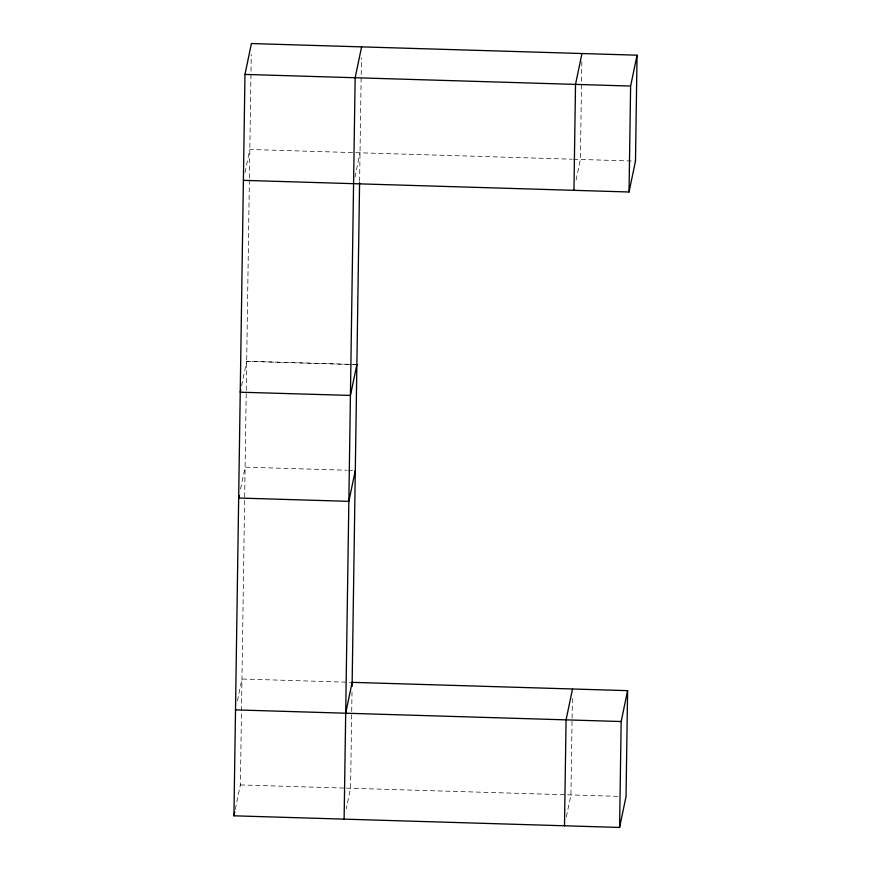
<?xml version="1.0" encoding="UTF-8"?>
<svg xmlns="http://www.w3.org/2000/svg" width="871" height="871" viewBox="0 0 871 871"><rect width="100%" height="100%" fill="white"/><g stroke="black" fill="none" stroke-linecap="round" stroke-linejoin="round"><path stroke-width="0.65" stroke-dasharray="4.36 3.27" d="M235.279 809.377L240.385 784.945L249.389 179.361M249.411 178L251.251 54.416M352.004 691.846L350.567 788.266L346.266 808.843M359.592 181.32L361.443 57.736M572.378 698.498L570.941 794.918L566.106 818.065M581.85 61.678L580.391 159.458L575.829 181.32M245.001 172.632L249.835 149.474L572.236 159.208M241.572 385.777L246.7 361.225L355.531 364.514M240.559 489.023L245.121 467.161L347.148 470.231M237.391 700.883L241.964 679.01L352.145 682.341M354.922 177.238L360.017 152.806M573.586 159.251L635.482 161.113M246.678 361.334L355.499 364.622M348.509 470.275L352.592 470.394M240.385 784.945L345.123 788.103M346.484 788.146L620.653 796.421"/><path stroke-width="1.31" d="M345.7 713.207L352.145 682.341L627.61 690.649L626.031 796.584L619.586 827.45L233.94 815.811L244.969 74.416L251.414 43.55L637.06 55.189L635.482 161.113L629.036 191.99L243.39 180.351M344.121 819.143L355.15 77.748L361.607 46.871M352.091 686.413L359.581 182.681M564.495 825.784L566.074 719.86L572.519 688.994M573.945 190.324L575.524 84.389L581.97 53.523M619.586 827.45L621.165 721.526L627.61 690.649M629.036 191.99L630.615 86.055L637.06 55.189M240.788 389.522L240.233 392.2L350.436 395.423L356.881 364.557M239.209 495.457L238.676 498.027L348.857 501.348L355.303 470.482M233.94 815.811L234.745 811.957M244.969 74.416L630.615 86.055M235.518 709.887L621.165 721.526"/></g></svg>
